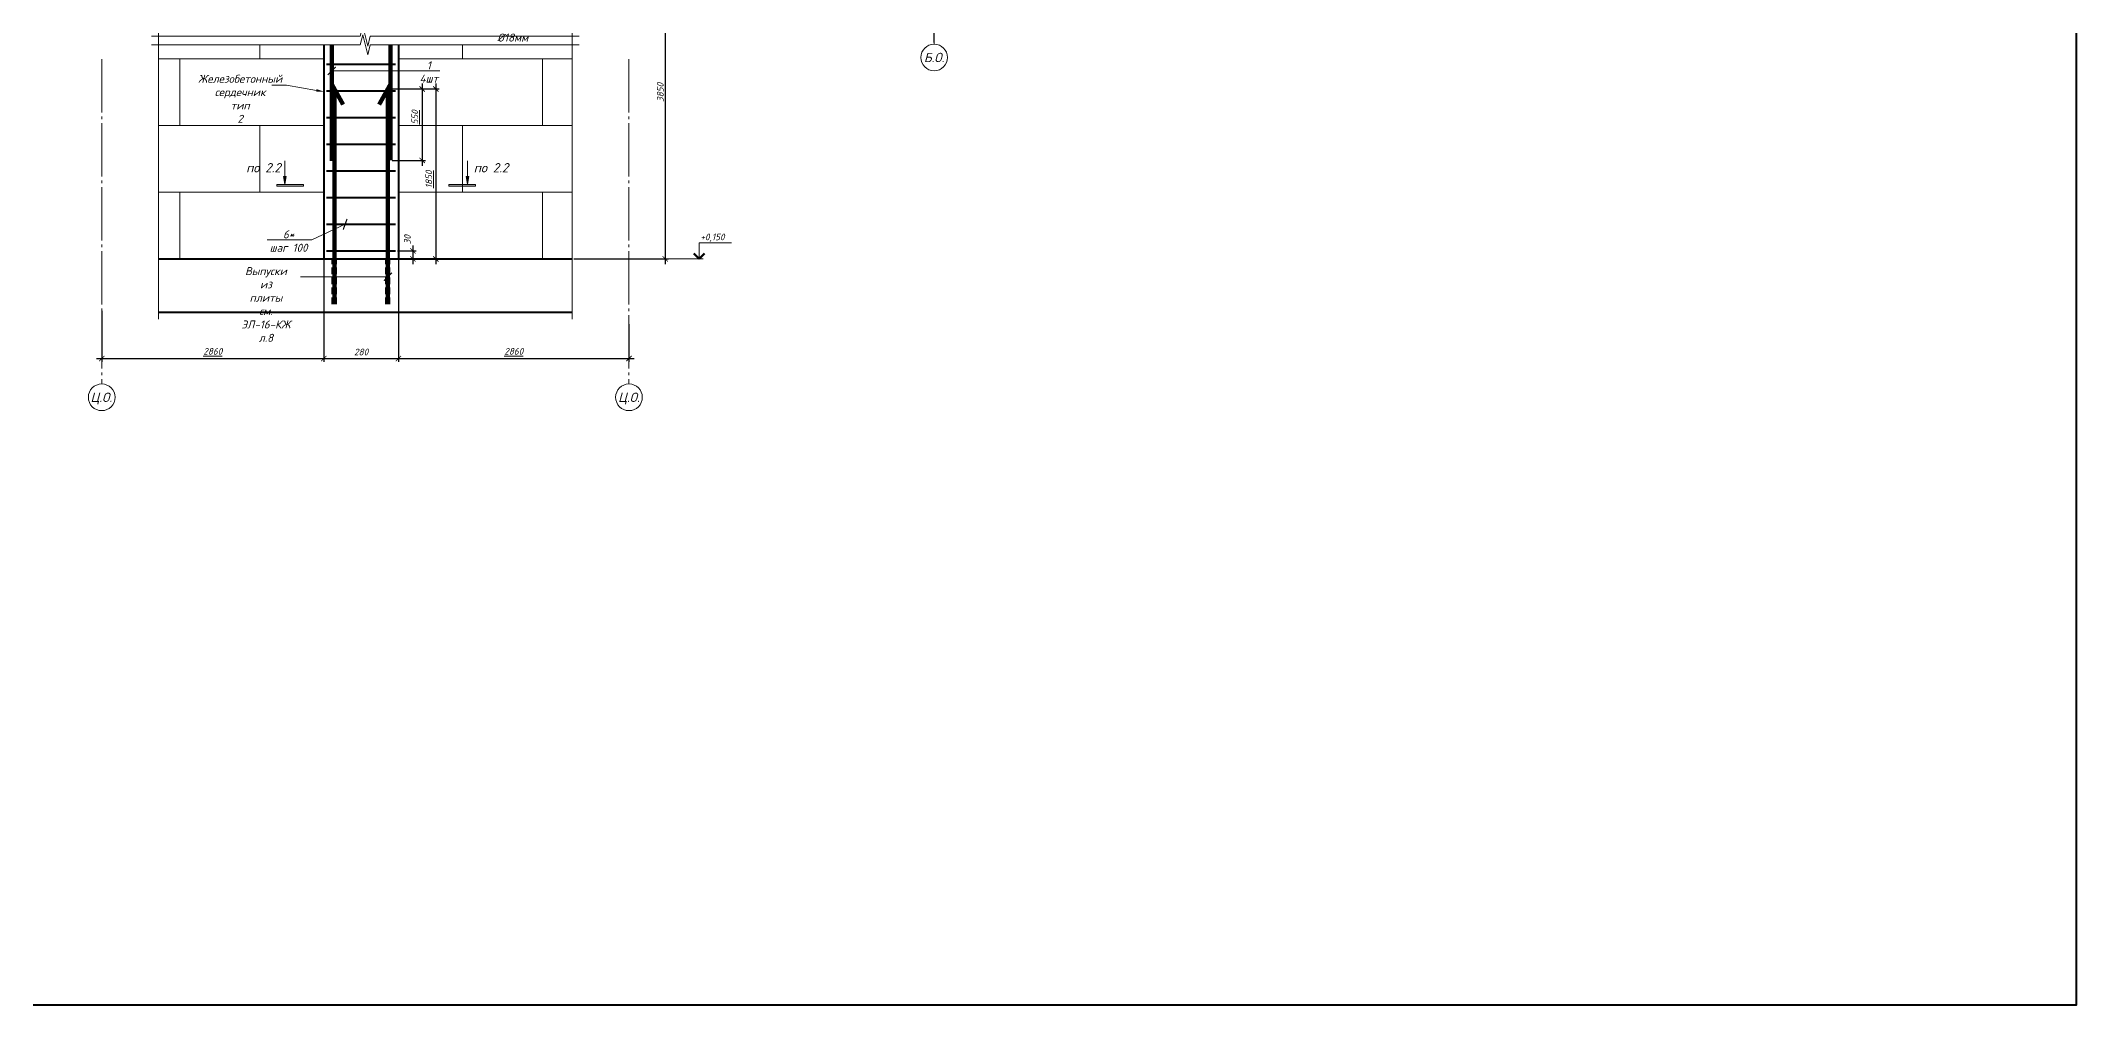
# Model space of a CAD drawing. Header units: millimetres. Extents: x -1807136 to 209800, y 0 to 410608.
# Drawn here: x 16687 to 24318, y 37576 to 41194 of the extents above; entities that cross this region are included whole.
import ezdxf
from ezdxf import colors
from ezdxf.entities.mleader import LeaderData, LeaderLine
from ezdxf.enums import TextEntityAlignment as Align
from ezdxf.math import Vec2, Vec3

# ---------------------------------------------------------------- set-up
doc = ezdxf.new("R2010")
doc.units = ezdxf.units.MM
doc.header["$PDMODE"] = 3
doc.linetypes.add('DASHED2', pattern=[0.375, 0.25, -0.125])
doc.linetypes.add('GOST2.303 5', pattern=[24, 20, -1.5, 1, -1.5])
doc.layers.get('0').update_dxf_attribs({"lineweight": 5})
doc.layers.get('Defpoints').update_dxf_attribs({"lineweight": 0})
for name, color, linetype, lineweight in [('#Dimensions', 7, 'Continuous', 9), ('#Арматура', 152, 'Continuous', 30), ('#Бетон разрез', 22, 'Continuous', 40), ('#Выноски', 7, 'Continuous', 15), ('#Газобетон вид', 150, 'Continuous', 18), ('#Оси', 7, 'Continuous', 9), ('#разм', 7, 'Continuous', 9), ('A-okno', 7, 'Continuous', 0), ('k_ Размеры', 7, 'Continuous', 15)]:
    doc.layers.add(name, color=color, linetype=linetype, lineweight=lineweight)
doc.layers.add('#Арматура вид_1', color=7, linetype='Continuous', lineweight=35, true_color=0x454545)
doc.layers.add('#Арматура вид_2', color=7, linetype='Continuous', lineweight=35, true_color=0x616161)
doc.styles.add('GOST 2.304', font='isocpeui.ttf')
doc.styles.add('STEP PR', font='isocpeui.ttf')
doc.dimstyles.new('SPDS', dxfattribs={"dimscale": 10, "dimtxt": 2.5, "dimasz": 2, "dimexe": 1.25, "dimexo": 0.625, "dimtad": 1, "dimdec": 0, "dimrnd": 0.001, "dimtxsty": 'STEP PR', "dimblk": 'ARCHTICK', "dimcen": 2.5, "dimdle": 2, "dimclrd": 256, "dimclre": 256, "dimclrt": 7, "dimadec": 0, "dimazin": 2, "dimtfac": 0.75, "dimtdec": 0, "dimtmove": 1, "dimatfit": 3, "dimfxl": 1, "dimtolj": 1, "dimarcsym": 1})

# ---------------------------------------------------------------- blocks, each defined once
blk = doc.blocks.new('*U113')
at = {"color": 0, "linetype": 'ByBlock', "lineweight": -2}
for p, q in [((68.51, 0), (68.82, 1.25)), ((68.82, 1.25), (69.45, -1.25)), ((68.51, 0), (0, 0)), ((69.45, -1.25), (69.76, 0)), ((138.27, 0), (69.76, 0))]:
    blk.add_line(p, q, dxfattribs=at)
blk = doc.blocks.new('*U425')
at = {"color": 0, "linetype": 'ByBlock', "lineweight": -2}
for p, q in [((68.51, 0), (68.82, 1.25)), ((68.82, 1.25), (69.45, -1.25)), ((68.51, 0), (0, 0)), ((69.45, -1.25), (69.76, 0)), ((138.27, 0), (69.76, 0))]:
    blk.add_line(p, q, dxfattribs=at)
blk = doc.blocks.new('_ArchTick')
at = {"color": 0, "linetype": 'ByBlock', "const_width": 0.15}
blk.add_lwpolyline([(-0.5, -0.5), (0.5, 0.5)], dxfattribs=at)
blk = doc.blocks.new('*D416')
at = {"layer": '#Dimensions', "lineweight": -2, "transparency": 16777216}
for p, q in [((17748.3, 40408.9), (17748.3, 39989.2)), ((16915.8, 40180.2), (16915.8, 39989.2)), ((16895.8, 40001.7), (17768.3, 40001.7))]:
    blk.add_line(p, q, dxfattribs=at)
at = {"layer": 'Defpoints', "color": 0, "transparency": 16777216}
for p in [(17748.3, 40415.1), (16915.8, 40186.5), (17748.3, 40001.7)]:
    blk.add_point(p, dxfattribs=at)
at = {"layer": '#Dimensions', "lineweight": -2, "transparency": 16777216, "xscale": 20, "yscale": 20, "zscale": 20, "rotation": 180}
blk.add_blockref('_ArchTick', (16915.8, 40001.7), dxfattribs=at)
at = {"layer": '#Dimensions', "lineweight": -2, "transparency": 16777216, "xscale": 20, "yscale": 20, "zscale": 20}
blk.add_blockref('_ArchTick', (17748.3, 40001.7), dxfattribs=at)
at = {"layer": '#Dimensions', "transparency": 16777216, "insert": (17332.1, 40028.7), "char_height": 25, "attachment_point": 5, "style": 'STEP PR'}
blk.add_mtext('\\A1;\\L2860', dxfattribs=at)
blk = doc.blocks.new('*D417')
at = {"layer": '#Dimensions', "lineweight": -2, "transparency": 16777216}
for p, q in [((17748.3, 40408.9), (17748.3, 39989.2)), ((18028.3, 40408.9), (18028.3, 39989.2)), ((17728.3, 40001.7), (18048.3, 40001.7))]:
    blk.add_line(p, q, dxfattribs=at)
at = {"layer": 'Defpoints', "color": 0, "transparency": 16777216}
for p in [(17748.3, 40415.1), (18028.3, 40415.1), (18028.3, 40001.7)]:
    blk.add_point(p, dxfattribs=at)
at = {"layer": '#Dimensions', "lineweight": -2, "transparency": 16777216, "xscale": 20, "yscale": 20, "zscale": 20, "rotation": 180}
blk.add_blockref('_ArchTick', (17748.3, 40001.7), dxfattribs=at)
at = {"layer": '#Dimensions', "lineweight": -2, "transparency": 16777216, "xscale": 20, "yscale": 20, "zscale": 20}
blk.add_blockref('_ArchTick', (18028.3, 40001.7), dxfattribs=at)
at = {"layer": '#Dimensions', "transparency": 16777216, "insert": (17888.3, 40026.2), "char_height": 25, "attachment_point": 5, "style": 'STEP PR'}
blk.add_mtext('\\A1;280', dxfattribs=at)
blk = doc.blocks.new('*D418')
at = {"layer": '#Dimensions', "lineweight": -2, "transparency": 16777216}
for p, q in [((18028.3, 40408.9), (18028.3, 39989.2)), ((18892.5, 40131.1), (18892.5, 39989.2)), ((18008.3, 40001.7), (18912.5, 40001.7))]:
    blk.add_line(p, q, dxfattribs=at)
at = {"layer": 'Defpoints', "color": 0, "transparency": 16777216}
for p in [(18028.3, 40415.1), (18892.5, 40137.4), (18892.5, 40001.7)]:
    blk.add_point(p, dxfattribs=at)
at = {"layer": '#Dimensions', "lineweight": -2, "transparency": 16777216, "xscale": 20, "yscale": 20, "zscale": 20, "rotation": 180}
blk.add_blockref('_ArchTick', (18028.3, 40001.7), dxfattribs=at)
at = {"layer": '#Dimensions', "lineweight": -2, "transparency": 16777216, "xscale": 20, "yscale": 20, "zscale": 20}
blk.add_blockref('_ArchTick', (18892.5, 40001.7), dxfattribs=at)
at = {"layer": '#Dimensions', "transparency": 16777216, "insert": (18460.4, 40028.7), "char_height": 25, "attachment_point": 5, "style": 'STEP PR'}
blk.add_mtext('\\A1;\\L2860', dxfattribs=at)
blk = doc.blocks.new('*U108')
at = {"color": 0, "linetype": 'ByBlock', "lineweight": -2}
for p, q in [((26.11, 0), (26.42, 1.25)), ((26.42, 1.25), (27.04, -1.25)), ((26.11, 0), (0, 0)), ((27.04, -1.25), (27.36, 0)), ((53.46, 0), (27.36, 0))]:
    blk.add_line(p, q, dxfattribs=at)
blk = doc.blocks.new('*D419')
at = {"layer": '#Dimensions', "lineweight": -2, "transparency": 16777216}
for p, q in [((17994.6, 41012.7), (18180.7, 41012.7)), ((18168.2, 41032.7), (18168.2, 40355.3)), ((18034.6, 40375.3), (18180.7, 40375.3))]:
    blk.add_line(p, q, dxfattribs=at)
at = {"layer": 'Defpoints', "color": 0, "transparency": 16777216}
for p in [(17988.3, 41012.7), (18028.3, 40375.3), (18168.2, 40375.3)]:
    blk.add_point(p, dxfattribs=at)
at = {"layer": '#Dimensions', "lineweight": -2, "transparency": 16777216, "xscale": 20, "yscale": 20, "zscale": 20}
for p, rotation in [((18168.2, 41012.7), 90), ((18168.2, 40375.3), 270)]:
    blk.add_blockref('_ArchTick', p, dxfattribs=dict(at, rotation=rotation))
at = {"layer": '#Dimensions', "transparency": 16777216, "insert": (18142.1, 40673.7), "char_height": 25, "attachment_point": 5, "rotation": 90, "style": 'STEP PR'}
blk.add_mtext('\\A1;\\L1850', dxfattribs=at)
blk = doc.blocks.new('*D420')
at = {"layer": 'Defpoints', "color": 0, "transparency": 16777216}
for p in [(17990.3, 41012.7), (17998.3, 40745.1), (18116.9, 40745.1)]:
    blk.add_point(p, dxfattribs=at)
at = {"layer": 'k_ Размеры', "lineweight": -2, "transparency": 16777216}
for p, q in [((17996.6, 41012.7), (18129.4, 41012.7)), ((18116.9, 41032.7), (18116.9, 40725.1)), ((18004.6, 40745.1), (18129.4, 40745.1))]:
    blk.add_line(p, q, dxfattribs=at)
at = {"layer": 'k_ Размеры', "lineweight": -2, "transparency": 16777216, "xscale": 20, "yscale": 20, "zscale": 20}
for p, rotation in [((18116.9, 41012.7), 90), ((18116.9, 40745.1), 270)]:
    blk.add_blockref('_ArchTick', p, dxfattribs=dict(at, rotation=rotation))
at = {"layer": 'k_ Размеры', "color": 7, "transparency": 16777216, "insert": (18089.6, 40906.4), "char_height": 25, "attachment_point": 5, "rotation": 90, "style": 'STEP PR'}
blk.add_mtext('\\A1;\\L550', dxfattribs=at)
blk = doc.blocks.new('*D421')
at = {"layer": 'Defpoints', "color": 0, "transparency": 16777216}
for p in [(18018.3, 40405.3), (18018.3, 40375.3), (18082.3, 40375.3)]:
    blk.add_point(p, dxfattribs=at)
at = {"layer": 'k_ Размеры', "lineweight": -2, "transparency": 16777216}
for p, q in [((18024.6, 40405.3), (18094.8, 40405.3)), ((18024.6, 40375.3), (18094.8, 40375.3)), ((18082.3, 40425.3), (18082.3, 40355.3))]:
    blk.add_line(p, q, dxfattribs=at)
at = {"layer": 'k_ Размеры', "lineweight": -2, "transparency": 16777216, "xscale": 20, "yscale": 20, "zscale": 20}
for p, rotation in [((18082.3, 40405.3), 90), ((18082.3, 40375.3), 270)]:
    blk.add_blockref('_ArchTick', p, dxfattribs=dict(at, rotation=rotation))
at = {"layer": 'k_ Размеры', "color": 7, "transparency": 16777216, "insert": (18061.5, 40447.6), "char_height": 25, "attachment_point": 5, "rotation": 90, "style": 'STEP PR'}
blk.add_mtext('\\A1;30', dxfattribs=at)
blk = doc.blocks.new('*U97')
at = {"layer": '#разм', "ltscale": 100, "elevation": 0}
for points in [[(4575899, -921000), (4577323, -921000)], [(4577173, -920400), (4578375, -920400)], [(4577173, -921000), (4577173, -920400)]]:
    blk.add_lwpolyline(points, dxfattribs=at)
at = {"layer": 'A-okno', "color": 0, "lineweight": 50, "ltscale": 100, "elevation": 0}
for points in [[(4577173, -921000), (4576973, -920800)], [(4577173, -921000), (4577373, -920800)]]:
    blk.add_lwpolyline(points, dxfattribs=at)
at = {"layer": '#разм', "style": 'STEP PR'}
for tag, p in [('ОТМЕТКА', (4577216, -920299)), ('ПРИМЕЧАНИЕ', (4577314, -920711))]:
    blk.add_attdef(tag, p, '', height=250, dxfattribs=at)
blk = doc.blocks.new('*D427')
at = {"layer": 'Defpoints', "color": 0, "transparency": 16777216}
for p in [(18679.9, 41624.1), (18679.9, 40375.3), (19028.5, 40375.3)]:
    blk.add_point(p, dxfattribs=at)
at = {"layer": 'k_ Размеры', "lineweight": -2, "transparency": 16777216}
for p, q in [((18686.1, 41624.1), (19041, 41624.1)), ((19028.5, 41644.1), (19028.5, 40355.3)), ((18686.1, 40375.3), (19041, 40375.3))]:
    blk.add_line(p, q, dxfattribs=at)
at = {"layer": 'k_ Размеры', "lineweight": -2, "transparency": 16777216, "xscale": 20, "yscale": 20, "zscale": 20}
for p, rotation in [((19028.5, 41624.1), 90), ((19028.5, 40375.3), 270)]:
    blk.add_blockref('_ArchTick', p, dxfattribs=dict(at, rotation=rotation))
at = {"layer": 'k_ Размеры', "color": 7, "transparency": 16777216, "insert": (19009.8, 40999.7), "char_height": 25, "attachment_point": 5, "rotation": 90, "style": 'STEP PR'}
blk.add_mtext('\\A1;3850', dxfattribs=at)
blk = doc.blocks.new('*D441')
at = {"layer": '#Dimensions', "lineweight": -2, "transparency": 16777216}
for p, q in [((20623.5, 41440.7), (20623.5, 41243.4)), ((20016.4, 41255.9), (20643.5, 41255.9)), ((20036.4, 41187.2), (20036.4, 41268.4))]:
    blk.add_line(p, q, dxfattribs=at)
at = {"layer": 'Defpoints', "color": 0, "transparency": 16777216}
for p in [(20623.5, 41447), (20623.5, 41255.9), (20036.4, 41180.9)]:
    blk.add_point(p, dxfattribs=at)
at = {"layer": '#Dimensions', "lineweight": -2, "transparency": 16777216, "xscale": 20, "yscale": 20, "zscale": 20, "rotation": 180}
blk.add_blockref('_ArchTick', (20036.4, 41255.9), dxfattribs=at)
at = {"layer": '#Dimensions', "lineweight": -2, "transparency": 16777216, "xscale": 20, "yscale": 20, "zscale": 20}
blk.add_blockref('_ArchTick', (20623.5, 41255.9), dxfattribs=at)
at = {"layer": '#Dimensions', "transparency": 16777216, "insert": (20330.8, 41284.7), "char_height": 25, "attachment_point": 5, "style": 'STEP PR'}
blk.add_mtext('\\A1;\\L1200', dxfattribs=at)
blk = doc.blocks.new('*U492')
at = {"ltscale": 100}
h = blk.add_hatch(color=256, dxfattribs=at)
h.dxf.hatch_style = 1
h.paths.add_polyline_path([(1665, 700), (1665, 770), (665, 770), (665, 700)])
h = blk.add_hatch(color=256, dxfattribs=at)
h.dxf.hatch_style = 1
h.paths.add_polyline_path([(1415, 1070), (1365, 1070), (1315, 1070), (1365, 770)])
at = {"linetype": 'Continuous', "ltscale": 100}
for p, q in [((1665, 770), (665, 770)), ((1365, 770), (1315, 1070)), ((1315, 1070), (1365, 1070)), ((1415, 1070), (1365, 1070)), ((1365, 770), (1415, 1070)), ((1665, 700), (1665, 770)), ((665, 700), (1665, 700))]:
    blk.add_line(p, q, dxfattribs=at)
at = {"linetype": 'Continuous', "ltscale": 100, "extrusion": (1, -1e-16, 0), "elevation": 1365}
blk.add_lwpolyline([(1660, 0), (1070, 0)], dxfattribs=at)
at = {"linetype": 'Continuous', "ltscale": 100}
blk.add_lwpolyline([(665, 700), (665, 770)], dxfattribs=at)
at = {"ltscale": 100, "style": 'STEP PR'}
blk.add_attdef('Nh', text='', height=350, dxfattribs=at).set_placement((1799, 1222), align=Align.RIGHT)
blk = doc.blocks.new('*U105')
at = {"ltscale": 100}
h = blk.add_hatch(color=256, dxfattribs=at)
h.dxf.hatch_style = 1
h.paths.add_polyline_path([(665, 700), (665, 770), (-335, 770), (-335, 700)])
h = blk.add_hatch(color=256, dxfattribs=at)
h.dxf.hatch_style = 1
h.paths.add_polyline_path([(-85, 1070), (-35, 1070), (15, 1070), (-35, 770)])
at = {"linetype": 'Continuous', "ltscale": 100}
for p, q in [((-335, 700), (-335, 770)), ((-335, 770), (665, 770)), ((-85, 1070), (-35, 1070)), ((-35, 770), (-85, 1070)), ((-35, 770), (15, 1070)), ((15, 1070), (-35, 1070)), ((665, 700), (-335, 700))]:
    blk.add_line(p, q, dxfattribs=at)
at = {"linetype": 'Continuous', "ltscale": 100, "extrusion": (-1, -1e-16, 0), "elevation": 35}
blk.add_lwpolyline([(-1660, 0), (-1070, 0)], dxfattribs=at)
at = {"linetype": 'Continuous', "ltscale": 100}
blk.add_lwpolyline([(665, 700), (665, 770)], dxfattribs=at)
at = {"ltscale": 100, "style": 'STEP PR'}
blk.add_attdef('Nh', text='', height=350, dxfattribs=at).set_placement((-192, 1222), align=Align.RIGHT)

msp = doc.modelspace()

# ---------------------------------------------------------------- linework, layer by layer
at = {"layer": '#Арматура', "const_width": 8}
for points in [[(18018.3325, 41105.25674), (17758.3325, 41105.25674)], [(18018.3325, 41005.25674), (17758.3325, 41005.25674)], [(18018.3325, 41005.25674), (17758.3325, 41005.25674)], [(18018.3325, 40905.25674), (17758.3325, 40905.25674)], [(18018.3325, 40905.25674), (17758.3325, 40905.25674)], [(18018.3325, 40805.25674), (17758.3325, 40805.25674)], [(18018.3325, 40805.25674), (17758.3325, 40805.25674)], [(18018.3325, 40705.25674), (17758.3325, 40705.25674)], [(18018.3325, 40705.25674), (17758.3325, 40705.25674)], [(18018.3325, 40605.25674), (17758.3325, 40605.25674)], [(18018.3325, 40605.25674), (17758.3325, 40605.25674)], [(18018.3325, 40505.25674), (17758.3325, 40505.25674)], [(18018.3325, 40505.25674), (17758.3325, 40505.25674)], [(18018.3325, 40405.25674), (17758.3325, 40405.25674)], [(18018.3325, 40405.25674), (17758.3325, 40405.25674)]]:
    msp.add_lwpolyline(points, dxfattribs=at)
at = {"layer": '#Арматура', "linetype": 'DASHED2', "ltscale": 100}
for points in [[(17780.3325, 40205.25674), (17780.3325, 40375.25674)], [(17796.3325, 40205.25674), (17796.3325, 40375.25674)], [(17980.3325, 40205.25674), (17980.3325, 40375.25674)], [(17996.3325, 40205.25674), (17996.3325, 40375.25674)]]:
    msp.add_lwpolyline(points, dxfattribs=at)
at = {"layer": '#Арматура вид_1', "const_width": 16}
for points in [[(17778.3325, 41178.83922), (17778.3325, 40742.71137)], [(17998.3325, 41178.83922), (17998.3325, 40745.0524)]]:
    msp.add_lwpolyline(points, dxfattribs=at)
at = {"layer": '#Арматура вид_2', "linetype": 'DASHED2', "ltscale": 100, "const_width": 16}
for points in [[(17788.3325, 40205.25674), (17788.3325, 41012.70856), (17820.77419, 40954.23425)], [(17988.3325, 40205.25674), (17988.3325, 41012.70856), (17955.89081, 40954.23425)]]:
    msp.add_lwpolyline(points, dxfattribs=at)
at = {"layer": '#Бетон разрез'}
for points in [[(17748.3325, 41178.83922), (17748.3325, 40375.25674)], [(18028.3325, 41178.83922), (18028.3325, 40375.25674)], [(17128.45433, 40375.25674), (18679.85115, 40375.25674)], [(17748.3325, 40375.25674), (18028.3325, 40375.25674)], [(17128.45433, 40175.25674), (18679.85115, 40175.25674)]]:
    msp.add_lwpolyline(points, dxfattribs=at)
at = {"layer": '#Газобетон вид'}
for points in [[(17128.45433, 41125.25674), (17508.3325, 41125.25674), (17508.3325, 41178.83922)], [(17508.3325, 41178.83922), (17508.3325, 41125.25674), (17748.3325, 41125.25674)], [(18268.3325, 41178.83922), (18268.3325, 41125.25674), (18028.3325, 41125.25674)], [(18679.85115, 41125.25674), (18268.3325, 41125.25674), (18268.3325, 41178.83922)], [(17128.45433, 40875.25674), (17208.3325, 40875.25674), (17208.3325, 41125.25674), (17128.45433, 41125.25674)], [(18679.85115, 40875.25674), (18568.3325, 40875.25674), (18568.3325, 41125.25674), (18679.85115, 41125.25674)], [(17128.45433, 40625.25674), (17508.3325, 40625.25674), (17508.3325, 40875.25674), (17128.45433, 40875.25674)], [(17748.3325, 40875.25674), (17508.3325, 40875.25674), (17508.3325, 40625.25674), (17748.3325, 40625.25674)], [(18028.3325, 40875.25674), (18268.3325, 40875.25674), (18268.3325, 40625.25674), (18028.3325, 40625.25674)], [(18679.85115, 40625.25674), (18268.3325, 40625.25674), (18268.3325, 40875.25674), (18679.85115, 40875.25674)], [(17128.45433, 40375.25674), (17208.3325, 40375.25674), (17208.3325, 40625.25674), (17128.45433, 40625.25674)], [(18669.42797, 40375.25674), (18568.3325, 40375.25674), (18568.3325, 40625.25674), (18679.85115, 40625.25674)], [(17128.45433, 40375.25674), (18679.85115, 40375.25674)]]:
    msp.add_lwpolyline(points, dxfattribs=at)
for points in [[(17208.3325, 40875.25674), (17748.3325, 40875.25674), (17748.3325, 41125.25674), (17208.3325, 41125.25674)], [(18568.3325, 40875.25674), (18028.3325, 40875.25674), (18028.3325, 41125.25674), (18568.3325, 41125.25674)], [(17208.3325, 40375.25674), (17748.3325, 40375.25674), (17748.3325, 40625.25674), (17208.3325, 40625.25674)], [(18568.3325, 40375.25674), (18028.3325, 40375.25674), (18028.3325, 40625.25674), (18568.3325, 40625.25674)]]:
    msp.add_lwpolyline(points, close=True, dxfattribs=at)
at = {"layer": '#Оси', "linetype": 'GOST2.303 5', "ltscale": 10}
for points in [[(20041.72605, 41882.0364), (20036.43458, 41230.91492), (20036.43458, 41180.91492)], [(16915.83497, 41124.41195), (16915.83497, 39906.41841), (16915.83497, 39906.41841)], [(18892.47051, 41124.41195), (18892.47051, 39906.41841)]]:
    msp.add_lwpolyline(points, dxfattribs=at)
at = {"layer": '#Оси', "linetype": 'Continuous', "ltscale": 100}
for centre in [(20036.43458, 41130.91492), (16915.83497, 39856.41841), (18892.47051, 39856.41841)]:
    msp.add_circle(centre, 50, dxfattribs=at)
at = {"color": 3, "lineweight": 40}
msp.add_lwpolyline([(13722.58032, 44882.43803), (24318.13743, 44882.43803), (24318.13743, 37575.98639), (13722.58032, 37575.98639)], close=True, dxfattribs=at)

# ---------------------------------------------------------------- block references
at = {"layer": '#Dimensions', "xscale": 0.1, "yscale": 0.1, "zscale": 0.1}
msp.add_blockref('*U97', (-438561.31969, 132475.26985, 0), dxfattribs=at).add_auto_attribs({'ОТМЕТКА': '+0,150'})
at = {"xscale": -30, "yscale": -30, "zscale": -30, "rotation": 270}
for name, p in [('*U113', (17128.45433, 40149.00674)), ('*U425', (18679.85115, 40149.00674))]:
    msp.add_blockref(name, p, dxfattribs=at)
at = {"xscale": -30, "yscale": -30, "zscale": -30}
for p in [(18706.10115, 41211.18108), (18706.10115, 41178.83922)]:
    msp.add_blockref('*U108', p, dxfattribs=at)
at = {"xscale": 0.1, "yscale": 0.1, "zscale": 0.1}
msp.add_blockref('*U105', (17606.16761, 40577.6869), dxfattribs=at).add_auto_attribs({'Nh': 'по 2.2'})
ref = msp.add_blockref('*U492', (18150.30091, 40577.6869), dxfattribs=dict(xscale=0.1, yscale=0.1, zscale=0.1))
ref.add_attrib('Nh', 'по 2.2', dxfattribs={"ltscale": 100, "height": 35, "style": 'STEP PR'}).set_placement((18440.20839, 40699.89683), align=Align.RIGHT)

# ---------------------------------------------------------------- texts
at = {"layer": '#Оси', "linetype": 'Continuous', "ltscale": 100, "style": 'GOST 2.304'}
for s, p in [('Б.О.', (20036.43458, 41130.91492)), ('Ц.О.', (16914.42967, 39856.41841)), ('Ц.О.', (18892.47051, 39856.41841))]:
    msp.add_text(s, height=35, dxfattribs=at).set_placement(p, align=Align.MIDDLE_CENTER)

# ---------------------------------------------------------------- dimensions: what is measured, and where the dimension line sits
at = {"layer": '#Dimensions'}
dim = msp.add_linear_dim(base=(20623.48384, 41255.91492), p1=(20036.43458, 41180.91492), p2=(20623.48384, 41446.98176), text='%%U1200', dimstyle='SPDS', override={"dimgap": 1.2, "dimrnd": 5, "dimblk1": 'ArchTick', "dimblk2": 'ArchTick', "dimsah": 1, "dimclrt": 256}, dxfattribs=at)
dim.commit()
dim.dimension.update_dxf_attribs({"geometry": '*D441', "text_midpoint": (20330.8065, 41257.66361), "dimtype": 160})
dim = msp.add_linear_dim(base=(18168.21587, 40375.25674), p1=(17988.3325, 41012.70856), p2=(18028.3325, 40375.25674), angle=90, text='%%U1850', dimstyle='SPDS', override={"dimgap": 1.2, "dimrnd": 5, "dimblk1": 'ArchTick', "dimblk2": 'ArchTick', "dimsah": 1, "dimclrt": 256}, dxfattribs=at)
dim.commit()
dim.dimension.update_dxf_attribs({"geometry": '*D419', "text_midpoint": (18169.06508, 40673.7149), "dimtype": 160})
for base, p1, p2, override, picture, middle in [((17748.3325, 40001.74583), (16915.83497, 40186.49215), (17748.3325, 40415.12341), {"dimgap": 1.2, "dimrnd": 5, "dimblk1": 'ArchTick', "dimblk2": 'ArchTick', "dimsah": 1, "dimclrt": 256}, '*D416', (17332.08373, 40028.74583)), ((18892.47051, 40001.74583), (18028.3325, 40415.12341), (18892.47051, 40137.38354), {"dimscale": 10, "dimgap": 1.2, "dimrnd": 5, "dimtxsty": 'STEP PR', "dimblk1": 'ArchTick', "dimblk2": 'ArchTick', "dimsah": 1, "dimclrt": 256}, '*D418', (18460.4015, 40028.74583))]:
    dim = msp.add_linear_dim(base=base, p1=p1, p2=p2, text='%%U2860', dimstyle='SPDS', override=override, dxfattribs=at)
    dim.commit()
    dim.dimension.update_dxf_attribs({"geometry": picture, "text_midpoint": middle})
dim = msp.add_linear_dim(base=(18028.3325, 40001.74583), p1=(17748.3325, 40415.12341), p2=(18028.3325, 40415.12341), dimstyle='SPDS', override={"dimscale": 10, "dimgap": 1.2, "dimrnd": 5, "dimtxsty": 'STEP PR', "dimblk1": 'ArchTick', "dimblk2": 'ArchTick', "dimsah": 1, "dimclrt": 256}, dxfattribs=at)
dim.commit()
dim.dimension.update_dxf_attribs({"geometry": '*D417', "text_midpoint": (17888.3325, 40026.24583)})
at = {"layer": 'k_ Размеры'}
dim = msp.add_linear_dim(base=(19028.53924, 40375.25674), p1=(18679.85115, 41624.14653), p2=(18679.85115, 40375.25674), angle=90, text='3850', dimstyle='SPDS', dxfattribs=at)
dim.commit()
dim.dimension.update_dxf_attribs({"geometry": '*D427', "text_midpoint": (19009.78924, 40999.70164)})
dim = msp.add_linear_dim(base=(18116.85917, 40745.0524), p1=(17990.3325, 41012.70856), p2=(17998.3325, 40745.0524), angle=90, text='%%U550', dimstyle='SPDS', dxfattribs=at)
dim.commit()
dim.dimension.update_dxf_attribs({"geometry": '*D420', "text_midpoint": (18110.83291, 40906.44687), "dimtype": 160})
dim = msp.add_linear_dim(base=(18082.26056, 40375.25674), p1=(18018.3325, 40405.25674), p2=(18018.3325, 40375.25674), angle=90, dimstyle='SPDS', dxfattribs=at)
dim.commit()
dim.dimension.update_dxf_attribs({"geometry": '*D421', "text_midpoint": (18080.29033, 40447.60108), "dimtype": 160})

# ---------------------------------------------------------------- leaders
at = {"layer": '#Dimensions'}
ml = msp.add_multileader_mtext('Standard', dxfattribs=at)
ml.set_content('\\A1;Железобетонный \\Pсердечник тип 2               ', color=256, style='STEP PR')
ml.set_leader_properties(color=256, linetype='ByLayer', lineweight=-1)
ml.build(insert=Vec2(0, 0))
ml.multileader.update_dxf_attribs({"text_left_attachment_type": 6, "text_right_attachment_type": 6, "dogleg_length": 0, "arrow_head_size": 30, "scale": 0.1})
ctx = ml.context
ctx.base_point, ctx.scale, ctx.char_height, ctx.arrow_head_size, ctx.landing_gap_size, ctx.plane_origin = Vec3(17261.35697, 41026.89815), 0.1, 30, 30, 12.5, Vec3(19895.66056, 39662.57063)
ctx.left_attachment, ctx.right_attachment, ctx.text_align_type = 6, 6, 1
notes = []
notes.append((ctx, [(1, (1, 1, 0), (17608.01606, 41026.89815), (-1, 0), 0, [(1, [(17750.16948, 41002.3833)], 0, [])])]))
ctx.mtext.insert, ctx.mtext.rotation, ctx.mtext.width, ctx.mtext.defined_height, ctx.mtext.alignment, ctx.mtext.flow_direction = Vec3(17434.68651, 41065.89815), 6.2831853072, 410.3663144, 76.95222, 2, 5
at = {"layer": '#Выноски'}
ml = msp.add_multileader_mtext('Standard', dxfattribs=at)
ml.set_content('\\A1;поз. 1  4 шт\\P%%C16 A500\\Pустановить в просверленные отверстия %%C18мм', color=256, style='STEP PR')
ml.set_leader_properties(color=256, linetype='ByLayer', lineweight=-1)
ml.set_arrow_properties(name='ARCHTICK')
ml.build(insert=Vec2(0, 0))
ml.multileader.update_dxf_attribs({"text_left_attachment_type": 6, "text_right_attachment_type": 6, "dogleg_length": 0, "arrow_head_size": 30, "scale": 0.1})
ctx = ml.context
ctx.base_point, ctx.scale, ctx.char_height, ctx.arrow_head_size, ctx.landing_gap_size, ctx.plane_origin = Vec3(18274.5427, 41681.53393), 0.1, 30, 30, 12.5, Vec3(19284.25832, 39804.54897)
ctx.left_attachment, ctx.right_attachment, ctx.text_align_type = 6, 6, 1
notes.append((ctx, [(0, (1, 1, 0), (18274.5427, 41681.53393), (1, 0), 0, [(1, [(17796.3325, 41681.53393), (17982.3325, 41681.53393)], 0, [])])]))
ctx.mtext.insert, ctx.mtext.rotation, ctx.mtext.width, ctx.mtext.alignment, ctx.mtext.flow_direction = Vec3(18456.44043, 41720.53393), 6.2831853072, 451.6588192, 2, 5
ml = msp.add_multileader_mtext('Standard', dxfattribs=at)
ml.set_content('\\A1;1\\P4шт', color=256, style='STEP PR')
ml.set_leader_properties(color=256, linetype='ByLayer', lineweight=-1)
ml.set_arrow_properties(name='ARCHTICK')
ml.build(insert=Vec2(0, 0))
ml.multileader.update_dxf_attribs({"text_left_attachment_type": 6, "text_right_attachment_type": 6, "dogleg_length": 0, "arrow_head_size": 30, "scale": 0.1})
ctx = ml.context
ctx.base_point, ctx.scale, ctx.char_height, ctx.arrow_head_size, ctx.landing_gap_size, ctx.plane_origin = Vec3(18091.5144, 41080.65646), 0.1, 30, 30, 12.5, Vec3(19135.16521, 40064.67142)
ctx.left_attachment, ctx.right_attachment, ctx.text_align_type = 6, 6, 1
notes.append((ctx, [(0, (1, 1, 0), (18091.5144, 41080.65646), (1, 0), 0, [(1, [(17778.3325, 41080.65646), (17998.3325, 41080.65646)], 0, [])])]))
ctx.mtext.insert, ctx.mtext.rotation, ctx.mtext.alignment, ctx.mtext.flow_direction = Vec3(18142.33258, 41116.65646), 6.2831853072, 2, 5
ml = msp.add_multileader_mtext('Standard', dxfattribs=at)
ml.set_content('\\A1;6*\\Pшаг 100', color=256, style='STEP PR')
ml.set_leader_properties(color=256, linetype='ByLayer', lineweight=-1)
ml.set_arrow_properties(name='ARCHTICK')
ml.build(insert=Vec2(0, 0))
ml.multileader.update_dxf_attribs({"text_left_attachment_type": 6, "text_right_attachment_type": 6, "dogleg_length": 0, "arrow_head_size": 30, "scale": 0.1})
ctx = ml.context
ctx.base_point, ctx.scale, ctx.char_height, ctx.arrow_head_size, ctx.landing_gap_size, ctx.plane_origin = Vec3(17529.05717, 40446.36105), 0.1, 30, 30, 12.5, Vec3(19243.00435, 39430.37601)
ctx.left_attachment, ctx.right_attachment, ctx.text_align_type = 6, 6, 1
notes.append((ctx, [(1, (1, 1, 0), (17703.76172, 40446.36105), (-1, 0), 0, [(0, [(17828.3325, 40505.25674)], 0, [])])]))
ctx.mtext.insert, ctx.mtext.rotation, ctx.mtext.alignment, ctx.mtext.flow_direction = Vec3(17616.40944, 40482.36105), 6.2831853072, 2, 5
ml = msp.add_multileader_mtext('Standard', dxfattribs=at)
ml.set_content('\\A1;Выпуски из плиты\\Pсм. ЭЛ-16-КЖ л.8', color=256, style='STEP PR')
ml.set_leader_properties(color=256, linetype='ByLayer', lineweight=-1)
ml.set_arrow_properties(name='ARCHTICK')
ml.build(insert=Vec2(0, 0))
ml.multileader.update_dxf_attribs({"text_left_attachment_type": 6, "text_right_attachment_type": 6, "dogleg_length": 0, "arrow_head_size": 30, "scale": 0.1})
ctx = ml.context
ctx.base_point, ctx.scale, ctx.char_height, ctx.arrow_head_size, ctx.landing_gap_size, ctx.plane_origin = Vec3(17343.37463, 40308.55658), 0.1, 30, 30, 12.5, Vec3(18706.42074, 38431.57162)
ctx.left_attachment, ctx.right_attachment, ctx.text_align_type = 6, 6, 1
notes.append((ctx, [(1, (1, 1, 0), (17719.53372, 40308.55658), (-1, 0), 0, [(0, [(17988.77159, 40308.55658), (17787.19607, 40308.55658)], 0, [])])]))
ctx.mtext.insert, ctx.mtext.rotation, ctx.mtext.width, ctx.mtext.alignment, ctx.mtext.flow_direction = Vec3(17531.45417, 40344.55658), 6.2831853072, 451.6588192, 2, 5
for ctx, leaders in notes:
    for number, flags, end, landing, length, lines in leaders:
        leader = LeaderData()
        leader.index, (leader.has_last_leader_line, leader.has_dogleg_vector, leader.attachment_direction) = number, flags
        leader.last_leader_point, leader.dogleg_vector, leader.dogleg_length = Vec3(end), Vec3(landing), length
        for number, points, colour, breaks in lines:
            line = LeaderLine()
            line.index, line.vertices, line.color, line.breaks = number, Vec3.list(points), colors.encode_raw_color(colour), breaks
            leader.lines.append(line)
        ctx.leaders.append(leader)

doc.saveas('drawing.dxf')
